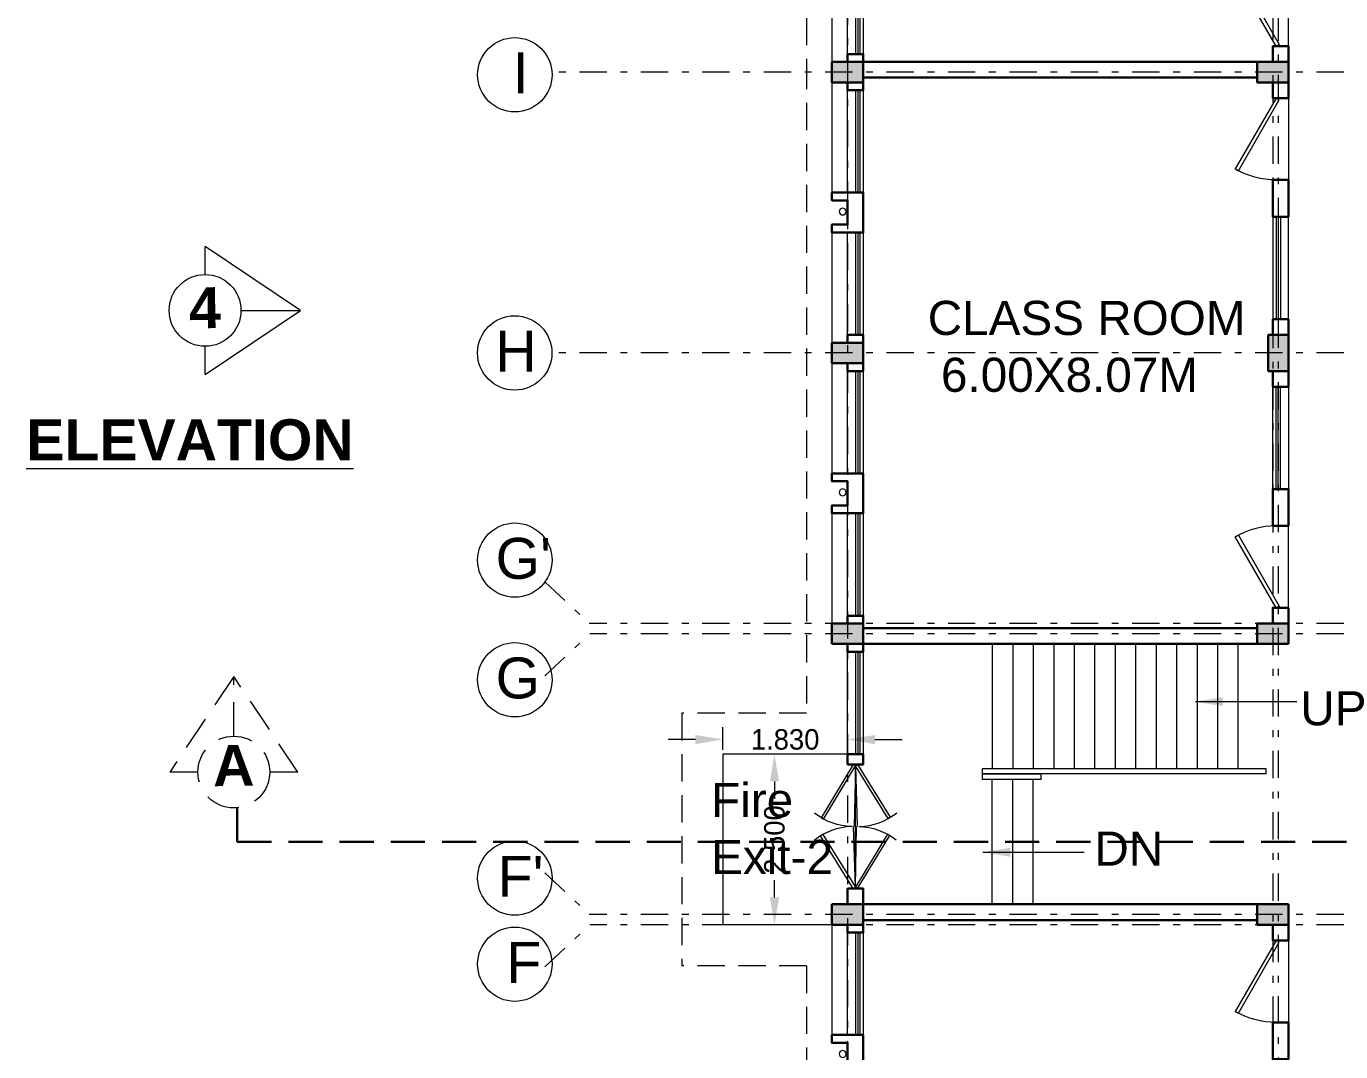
# Model space of a CAD drawing. Header units: millimetres. Extents: x 3614 to 12428, y -844 to 6844.
# Drawn here: x 5425.02 to 5444.28, y -324.74 to -309.71 of the extents above; entities that cross this region are included whole.
import ezdxf

# ---------------------------------------------------------------- set-up
doc = ezdxf.new("R2010")
doc.units = ezdxf.units.MM
doc.header["$LTSCALE"] = 40
doc.header["$MEASUREMENT"] = 0
doc.header["$PDMODE"] = 32
doc.header["$PDSIZE"] = 0.02
for name, pattern in [('CENTER2', [1.125, 0.75, -0.125, 0.125, -0.125]), ('DASHDOT', [1, 0.5, -0.25, 0, -0.25]), ('DASHED', [0.75, 0.5, -0.25]), ('DASHED2', [0.375, 0.25, -0.125])]:
    doc.linetypes.add(name, pattern=pattern)
doc.layers.get('0').update_dxf_attribs({"linetype": 'CONTINUOUS', "lineweight": 20})
doc.layers.get('Defpoints').update_dxf_attribs({"linetype": 'CONTINUOUS', "lineweight": 20})
for name, color, linetype, lineweight in [('CLL LEV.', 15, 'CONTINUOUS', 18), ('Column', 252, 'CONTINUOUS', 30), ('Column Hatch', 253, 'CONTINUOUS', 13), ('Dim', 220, 'CONTINUOUS', 15), ('Door', 54, 'CONTINUOUS', 18), ('Fixture', 44, 'CONTINUOUS', 15), ('GRID', 134, 'DASHDOT', 13), ('GRID TEXT', 134, 'CENTER2', 13), ('Hidden', 30, 'DASHED', 18), ('Railing', 23, 'CONTINUOUS', 18), ('Section', 72, 'DASHED2', 30), ('Stair', 1, 'CONTINUOUS', 15), ('TEXT', 7, 'CONTINUOUS', 20), ('Ventilator', 6, 'DASHED', 18), ('Wall', 7, 'CONTINUOUS', 30), ('Window', 150, 'CONTINUOUS', 15), ('Window-Wall', 7, 'CONTINUOUS', 18)]:
    doc.layers.add(name, color=color, linetype=linetype, lineweight=lineweight)
doc.styles.add('L120', font='simplex.shx', dxfattribs={"height": 1})
doc.styles.get("Standard").update_dxf_attribs({"font": 'txt.shx', "height": 0.03937})
doc.styles.add('Tabrej', font='GOTHIC.TTF')
doc.styles.add('Tabrej.', font='GOTHIC.TTF', dxfattribs={"height": 1})
doc.dimstyles.new('DIM', dxfattribs={"dimtxt": 0.3, "dimasz": 0.4, "dimexe": 0.18, "dimexo": 0.0625, "dimgap": 0.09, "dimtad": 0, "dimdec": 3, "dimzin": 0, "dimdsep": 46, "dimtxsty": 'Tabrej', "dimcen": 0, "dimclrd": 251, "dimclre": 256, "dimclrt": 7, "dimadec": 0, "dimazin": 0, "dimtfac": 1, "dimtdec": 3, "dimtofl": 0, "dimtmove": 0, "dimatfit": 3, "dimfxl": 0, "dimtolj": 1, "dimtzin": 0, "dimlwd": -1, "dimlwe": -1, "dimarcsym": 0})
doc.dimstyles.get("Standard").update_dxf_attribs({"dimtxt": 0.18, "dimasz": 0.18, "dimexe": 0.18, "dimexo": 0.0625, "dimgap": 0.09, "dimtad": 0, "dimtih": 1, "dimtoh": 1, "dimdec": 4, "dimzin": 0, "dimdsep": 46, "dimtxsty": 'Standard', "dimcen": 0.09, "dimadec": 0, "dimazin": 0, "dimtfac": 1, "dimtdec": 4, "dimtofl": 0, "dimtmove": 0, "dimatfit": 3, "dimfxl": 0, "dimtolj": 1, "dimtzin": 0, "dimarcsym": 0})

# ---------------------------------------------------------------- blocks, each defined once
blk = doc.blocks.new('Door - Left Hung 36 in.')
at = {"layer": 'Door'}
blk.add_line((0.75, -1.3), (35.93, -1.3), dxfattribs=at)
blk.add_lwpolyline([(0.75, -1.3), (0, 0), (31.18, 18), (31.93, 16.7)], close=True, dxfattribs=at)
blk.add_arc((0, 0), 36, 0, 37.31013, dxfattribs=at)
blk = doc.blocks.new('COLUMN 546')
at = {"layer": 'Column Hatch'}
h = blk.add_hatch(color=0, dxfattribs=at)
h.dxf.hatch_style = 1
h.paths.add_polyline_path([(0, 0), (0.3, 0), (0.3, 0.46), (0, 0.46)])
at = {"layer": 'Column'}
for p, q in [((0.3, 0.46), (0, 0.46)), ((0, 0.46), (0, 0)), ((0.3, 0), (0.3, 0.46)), ((0, 0), (0.3, 0))]:
    blk.add_line(p, q, dxfattribs=at)
blk = doc.blocks.new('VENT 2')
at = {"layer": 'Ventilator', "linetype": 'Continuous', "ltscale": 0.02}
for p, q in [((0, 0.182), (1.5, 0.182)), ((0, 0.152), (1.5, 0.152))]:
    blk.add_line(p, q, dxfattribs=at)
at = {"layer": 'Window-Wall'}
for p, q in [((0, 0.23), (1.5, 0.23)), ((0, 0), (0, 0.23)), ((1.5, 0.23), (1.5, 0)), ((0, 0.115), (1.5, 0.115)), ((1.5, 0), (0, 0))]:
    blk.add_line(p, q, dxfattribs=at)
blk = doc.blocks.new('*U18')
for p, q in [((0, 0), (0, -6)), ((40, 0), (40, -6))]:
    blk.add_line(p, q)
blk.add_lwpolyline([(0, 0), (34.64, 20), (35.52, 18.48), (0.87, -1.52)], close=True)
blk.add_arc((0, 0), 40, 0, 30)
blk = doc.blocks.new('DOOR1')
at = {"layer": 'Door'}
blk.add_line((0, 0), (1.2, 0), dxfattribs=at)
at = {"layer": 'Door', "xscale": 0.0300000000000013, "yscale": 0.0300000000000013, "zscale": 0.0300000000000013}
blk.add_blockref('*U18', (0, 0.18), dxfattribs=at)
blk = doc.blocks.new('class 1')
at = {"layer": 'Wall'}
for points in [[(0.23, -0.035), (0, -0.035), (0, -0.265), (0.23, -0.265), (0.23, -0.035)], [(0.23, -1.465), (0, -1.465), (0, -2.005), (0.23, -2.005), (0.23, -1.465)], [(0.23, -3.505), (0, -3.505), (0, -3.735), (0.23, -3.735), (0.23, -3.505)]]:
    blk.add_lwpolyline(points, dxfattribs=at)
at = {"layer": 'Wall', "rotation": 270}
for name, p in [('DOOR1', (0, -0.265)), ('VENT 2', (0, -2.005))]:
    blk.add_blockref(name, p, dxfattribs=at)
blk = doc.blocks.new('WINDOW 1')
at = {"layer": 'CLL LEV.'}
for p, q in [((-0.115, -0.23), (-0.115, -0.46)), ((1.615, -0.23), (1.615, -0.46)), ((-0.115, -0.46), (1.615, -0.46))]:
    blk.add_line(p, q, dxfattribs=at)
at = {"layer": 'Window'}
for p, q in [((0, -0.051), (1.5, -0.051)), ((0, -0.081), (1.5, -0.081))]:
    blk.add_line(p, q, dxfattribs=at)
at = {"layer": 'Window-Wall'}
for p, q in [((0, 0), (1.5, 0)), ((0, -0.23), (0, 0)), ((1.5, 0), (1.5, -0.23)), ((0, -0.115), (1.5, -0.115)), ((1.5, -0.23), (0, -0.23))]:
    blk.add_line(p, q, dxfattribs=at)
blk = doc.blocks.new('SHAFT2')
at = {"layer": 'Fixture'}
blk.add_circle((0.302, 0.307), 0.05, dxfattribs=at)
at = {"layer": 'Wall'}
blk.add_lwpolyline([(0, 0.585), (0.46, 0.585), (0.46, 0.47), (0.23, 0.47), (0.23, 0.115), (0.46, 0.115), (0.46, 0), (0, 0), (0, 0.585)], dxfattribs=at)
blk = doc.blocks.new('COLM 530')
at = {"layer": 'Column Hatch'}
h = blk.add_hatch(color=0, dxfattribs=at)
h.dxf.hatch_style = 1
h.paths.add_polyline_path([(5443.518, -633.795), (5443.218, -633.795), (5443.218, -634.325), (5443.518, -634.325)])
at = {"layer": 'Column'}
for p, q in [((5443.518, -633.795), (5443.218, -633.795)), ((5443.218, -633.795), (5443.218, -634.325)), ((5443.518, -634.325), (5443.518, -633.795)), ((5443.218, -634.325), (5443.518, -634.325))]:
    blk.add_line(p, q, dxfattribs=at)
blk = doc.blocks.new('GRID TY6')
at = {"layer": 'GRID', "lineweight": 18, "ltscale": 0.02}
for p, q in [((5437.0578, -290.0307), (5437.0578, -340.9309)), ((5443.2878, -290.2754), (5443.2878, -340.9309)), ((5443.3678, -290.2724), (5443.3678, -340.9309)), ((5508.2295, -308.2306), (5432.7255, -308.2306)), ((5508.2295, -312.3456), (5432.7255, -312.3456)), ((5432.624, -315.7013), (5433.2737, -316.3106)), ((5508.2295, -316.3106), (5433.2737, -316.3106)), ((5432.624, -317.0784), (5433.2827, -316.4606)), ((5508.2295, -316.4606), (5433.2827, -316.4606)), ((5432.624, -319.9663), (5433.2737, -320.5756)), ((5508.2295, -320.5756), (5433.2737, -320.5756)), ((5432.624, -321.3434), (5433.2827, -320.7256)), ((5508.2295, -320.7256), (5433.2827, -320.7256))]:
    blk.add_line(p, q, dxfattribs=at)
at = {"layer": 'GRID TEXT', "linetype": 'ByBlock', "lineweight": 20, "ltscale": 0.05}
for centre in [(5432.1826, -308.2692), (5432.1807, -312.3456), (5432.1826, -315.3821), (5432.1826, -317.1347), (5432.1826, -320.0414), (5432.1826, -321.3027)]:
    blk.add_circle(centre, 0.5447, dxfattribs=at)
at = {"layer": 'GRID TEXT', "lineweight": 18, "ltscale": 0.05, "char_height": 0.6, "attachment_point": 1, "style": 'Tabrej.'}
for s, insert in [('{\\fArial|b0|i0|c0|p34;I}', (5432.1532, -307.94)), ('{\\fArial|b0|i0|c0|p34;H}', (5431.8987, -312.0195)), ("{\\fArial|b0|i0|c0|p34;G'}", (5431.9006, -315.0559)), ('{\\fArial|b0|i0|c0|p34;G}', (5431.9006, -316.8085)), ("{\\fArial|b0|i0|c0|p34;F'}", (5431.9315, -319.7153)), ('{\\fArial|b0|i0|c0|p34;F}', (5432.0572, -320.9765))]:
    blk.add_mtext_dynamic_manual_height_columns(s, width=2.477927, gutter_width=5, heights=[0], dxfattribs=dict(at, insert=insert))
blk = doc.blocks.new('drt')
at = {"layer": 'TEXT', "ltscale": 0.05}
for p, q in [((7.106, 2.255), (7.106, 2.667)), ((8.505, 1.729), (7.106, 2.667)), ((7.106, 0.79), (8.505, 1.729)), ((7.632, 1.729), (8.505, 1.729)), ((7.106, 0.79), (7.106, 1.203))]:
    blk.add_line(p, q, dxfattribs=at)
blk.add_circle((7.106, 1.729), 0.526, dxfattribs=at)
at = {"layer": 'TEXT', "insert": (6.865, 2.063), "char_height": 0.6, "attachment_point": 1, "rotation": 1.0017, "style": 'Tabrej.'}
blk.add_mtext_dynamic_manual_height_columns('{\\fArial|b1|i0|c0|p34;4}', width=20.54056, gutter_width=5, heights=[0], dxfattribs=at)
at = {"layer": 'TEXT', "insert": (4.487, 0.133), "char_height": 0.6, "attachment_point": 1, "style": 'Tabrej.'}
blk.add_mtext_dynamic_manual_height_columns('{\\fArial|b1|i0|c0|p34;\\LELEVATION }', width=20.54056, gutter_width=5, heights=[0], dxfattribs=at)
blk = doc.blocks.new('BDHVBFH')
at = {"layer": 'Section', "color": 7, "linetype": 'ByBlock', "lineweight": 20, "ltscale": 0.05}
for p, q in [((5432.399, -574.787), (5431.461, -576.186)), ((5432.399, -575.66), (5432.399, -574.787)), ((5433.338, -576.186), (5432.399, -574.787)), ((5431.873, -576.186), (5431.461, -576.186)), ((5433.338, -576.186), (5432.925, -576.186))]:
    blk.add_line(p, q, dxfattribs=at)
blk.add_circle((5432.399, -576.186), 0.526, dxfattribs=at)
blk = doc.blocks.new('SEC AA')
at = {"layer": 'Section', "ltscale": 0.05}
for q in [(5428.116, -321.164), (5509.295, -321.664)]:
    blk.add_line((5428.116, -321.664), q, dxfattribs=at)
at = {"layer": 'Section'}
blk.add_blockref('BDHVBFH', (-4.334, 255.545), dxfattribs=at)
at = {"layer": 'Section', "insert": (5427.753, -320.249), "char_height": 0.6, "attachment_point": 1, "rotation": 1.0017, "style": 'Tabrej'}
blk.add_mtext_dynamic_manual_height_columns('{\\fArial|b1|i0|c0|p34;A}', width=20.54056, gutter_width=5, heights=[0], dxfattribs=at)
blk = doc.blocks.new('*D479')
at = {"layer": 'Defpoints', "color": 0, "ltscale": 0.05, "transparency": 16777216}
for p in [(5436.143, -320.379), (5435.987, -322.879), (5436.143, -322.879)]:
    blk.add_point(p, dxfattribs=at)
at = {"layer": 'Dim', "ltscale": 0.05, "transparency": 16777216}
for p, q in [((5436.08, -320.379), (5435.807, -320.379)), ((5436.08, -322.879), (5435.807, -322.879))]:
    blk.add_line(p, q, dxfattribs=at)
at = {"layer": 'Dim', "color": 251, "ltscale": 0.05, "transparency": 16777216}
for p, q in [((5435.987, -320.779), (5435.987, -321.031)), ((5435.987, -322.479), (5435.987, -322.227))]:
    blk.add_line(p, q, dxfattribs=at)
for points in [[(5435.92, -320.779), (5436.054, -320.779), (5435.987, -320.379)], [(5435.92, -322.479), (5436.054, -322.479), (5435.987, -322.879)]]:
    blk.add_solid(points, dxfattribs=at)
at = {"layer": 'Dim', "color": 7, "ltscale": 0.05, "transparency": 16777216, "insert": (5435.987, -321.629), "char_height": 0.3, "attachment_point": 5, "rotation": 90, "style": 'Tabrej'}
blk.add_mtext('\\A1;2.500', dxfattribs=at)
blk = doc.blocks.new('*D480')
at = {"layer": 'Defpoints', "color": 0, "ltscale": 0.05, "transparency": 16777216}
for p in [(5437.058, -320.164), (5435.228, -320.379), (5437.058, -320.379)]:
    blk.add_point(p, dxfattribs=at)
at = {"layer": 'Dim', "ltscale": 0.05, "transparency": 16777216}
for p, q in [((5435.228, -320.317), (5435.228, -319.984)), ((5437.058, -320.317), (5437.058, -319.984))]:
    blk.add_line(p, q, dxfattribs=at)
at = {"layer": 'Dim', "color": 251, "ltscale": 0.05, "transparency": 16777216}
for p, q in [((5434.828, -320.164), (5434.428, -320.164)), ((5437.458, -320.164), (5437.858, -320.164))]:
    blk.add_line(p, q, dxfattribs=at)
for points in [[(5434.828, -320.097), (5434.828, -320.231), (5435.228, -320.164)], [(5437.458, -320.097), (5437.458, -320.231), (5437.058, -320.164)]]:
    blk.add_solid(points, dxfattribs=at)
at = {"layer": 'Dim', "color": 7, "ltscale": 0.05, "transparency": 16777216, "insert": (5436.143, -320.164), "char_height": 0.3, "attachment_point": 5, "style": 'Tabrej'}
blk.add_mtext('\\A1;1.830', dxfattribs=at)
blk = doc.blocks.new('NEW BILDING')
at = {"layer": 'Door'}
blk.add_line((5437.1728, -294.1211), (5437.1728, -292.3011), dxfattribs=at)
at = {"layer": 'Hidden', "ltscale": 0.02}
for p, q in [((5436.4578, -269.9611), (5436.4578, -282.3061)), ((5436.4578, -282.0061), (5436.4578, -291.5511)), ((5436.4578, -291.5511), (5434.6278, -291.5511)), ((5434.6278, -291.5511), (5434.6278, -295.2511)), ((5436.4578, -295.2511), (5434.6278, -295.2511)), ((5436.4578, -295.2511), (5436.4578, -310.8111))]:
    blk.add_line(p, q, dxfattribs=at)
at = {"layer": 'Railing', "linetype": 'ByBlock', "ltscale": 0.05}
for p, q in [((5443.1928, -292.3661), (5439.0278, -292.3661)), ((5439.0278, -292.3661), (5439.0278, -292.4411)), ((5443.1928, -292.4411), (5439.0278, -292.4411)), ((5439.8928, -292.4461), (5439.0278, -292.4461)), ((5439.0278, -292.4461), (5439.0278, -292.5211)), ((5439.8928, -292.5211), (5439.0278, -292.5211)), ((5439.8928, -292.5211), (5439.8928, -292.4461)), ((5443.1928, -292.4411), (5443.1928, -292.3661))]:
    blk.add_line(p, q, dxfattribs=at)
at = {"layer": 'Stair', "ltscale": 0.05}
for p, q in [((5439.1778, -290.5361), (5439.1778, -292.3661)), ((5439.4778, -290.5361), (5439.4778, -292.3661)), ((5439.7778, -290.5361), (5439.7778, -292.3661)), ((5440.0778, -290.5361), (5440.0778, -292.3661)), ((5440.3778, -290.5361), (5440.3778, -292.3661)), ((5440.6778, -290.5361), (5440.6778, -292.3661)), ((5440.9778, -290.5361), (5440.9778, -292.3661)), ((5441.2778, -290.5361), (5441.2778, -292.3661)), ((5441.5778, -290.5361), (5441.5778, -292.3661)), ((5441.8778, -290.5361), (5441.8778, -292.3661)), ((5442.1778, -290.5361), (5442.1778, -292.3661)), ((5442.4778, -290.5361), (5442.4778, -292.3661)), ((5442.7778, -290.5361), (5442.7778, -292.3661)), ((5437.0578, -292.1511), (5435.2278, -292.1511)), ((5435.2278, -292.1511), (5435.2278, -294.6511)), ((5439.1778, -294.3511), (5439.1778, -292.5211)), ((5439.4778, -294.3511), (5439.4778, -292.5211)), ((5439.7778, -294.3511), (5439.7778, -292.5211)), ((5436.8278, -294.6511), (5435.2278, -294.6511))]:
    blk.add_line(p, q, dxfattribs=at)
at = {"layer": 'Wall'}
for p, q in [((5443.0578, -282.0061), (5437.2878, -282.0061)), ((5443.0578, -282.2361), (5437.2878, -282.2361)), ((5443.0578, -290.3061), (5437.2878, -290.3061)), ((5443.0578, -290.5361), (5437.2878, -290.5361)), ((5443.0578, -294.3511), (5437.2878, -294.3511)), ((5443.0578, -294.5811), (5437.2878, -294.5811))]:
    blk.add_line(p, q, dxfattribs=at)
for points in [[(5437.0578, -282.0061), (5437.0578, -281.8911), (5437.2878, -281.8911), (5437.2878, -282.0061), (5437.0578, -282.0061)], [(5443.2878, -282.0061), (5443.5178, -282.0061), (5443.5178, -281.7761), (5443.2878, -281.7761), (5443.2878, -282.0061)], [(5437.0578, -282.3061), (5437.0578, -282.4211), (5437.2878, -282.4211), (5437.2878, -282.3061), (5437.0578, -282.3061)], [(5437.0578, -282.4211), (5437.0578, -282.3061), (5437.2878, -282.3061), (5437.2878, -282.4211), (5437.0578, -282.4211)], [(5437.0578, -286.1211), (5437.0578, -286.0061), (5437.2878, -286.0061), (5437.2878, -286.1211), (5437.0578, -286.1211)], [(5437.0578, -286.4211), (5437.0578, -286.5361), (5437.2878, -286.5361), (5437.2878, -286.4211), (5437.0578, -286.4211)], [(5437.0578, -286.5361), (5437.0578, -286.4211), (5437.2878, -286.4211), (5437.2878, -286.5361), (5437.0578, -286.5361)], [(5437.0578, -290.2361), (5437.0578, -290.1211), (5437.2878, -290.1211), (5437.2878, -290.2361), (5437.0578, -290.2361)], [(5437.0578, -290.6511), (5437.0578, -290.5361), (5437.2878, -290.5361), (5437.2878, -290.6511), (5437.0578, -290.6511)], [(5437.0578, -292.3011), (5437.0578, -292.1511), (5437.2878, -292.1511), (5437.2878, -292.3011), (5437.0578, -292.3011)], [(5437.0578, -294.3511), (5437.0578, -294.1211), (5437.2878, -294.1211), (5437.2878, -294.3511), (5437.0578, -294.3511)], [(5437.0578, -294.6511), (5437.0578, -294.7661), (5437.2878, -294.7661), (5437.2878, -294.6511), (5437.0578, -294.6511)], [(5437.0578, -294.7661), (5437.0578, -294.6511), (5437.2878, -294.6511), (5437.2878, -294.7661), (5437.0578, -294.7661)]]:
    blk.add_lwpolyline(points, dxfattribs=at)
at = {"layer": 'Window'}
for p, q in [((5437.2068, -290.6511), (5437.2068, -292.1511)), ((5437.2368, -290.6511), (5437.2368, -292.1511))]:
    blk.add_line(p, q, dxfattribs=at)
at = {"layer": 'Window-Wall'}
for p, q in [((5437.0578, -292.1511), (5437.0578, -290.6511)), ((5437.1728, -290.6511), (5437.1728, -292.1511)), ((5437.2878, -290.6511), (5437.2878, -292.1511)), ((5437.2878, -292.1511), (5437.0578, -292.1511))]:
    blk.add_line(p, q, dxfattribs=at)
at = {"color": 7, "extrusion": (0, 0, -1), "xscale": -1, "zscale": -1, "rotation": 270}
for p in [(-5437.2878, -282.3061), (-5443.5178, -282.3061), (-5437.2878, -286.4211), (-5437.2878, -290.5361), (-5443.5178, -290.5361), (-5437.2878, -294.6511), (-5443.5178, -294.6511)]:
    blk.add_blockref('COLUMN 546', p, dxfattribs=at)
at = {"linetype": 'ByBlock', "xscale": -1}
for p in [(5443.5178, -282.2711), (5443.5178, -294.6161)]:
    blk.add_blockref('class 1', p, dxfattribs=at)
at = {"linetype": 'ByBlock', "extrusion": (0, 0, -1), "zscale": -1}
for p in [(-5437.2878, -284.5061), (-5437.2878, -288.6211), (-5437.2878, -296.8511)]:
    blk.add_blockref('SHAFT2', p, dxfattribs=at)
blk.add_blockref('COLM 530', (0, 347.7887))
at = {"linetype": 'ByBlock', "rotation": 180}
blk.add_blockref('class 1', (5443.5178, -290.2711), dxfattribs=at)
at = {"layer": 'CLL LEV.', "rotation": 270}
for p in [(5437.2878, -280.3911), (5437.2878, -282.4211), (5437.2878, -284.5061), (5437.2878, -286.5361), (5437.2878, -288.6211), (5437.2878, -294.7661)]:
    blk.add_blockref('WINDOW 1', p, dxfattribs=at)
at = {"layer": 'Door', "xscale": -0.0252777777711346, "yscale": 0.0252777777711346, "zscale": 0.0252777777711346}
for p, rotation in [((5437.1403, -292.3017), 88.93562188221635), ((5437.2052, -294.121), 268.9356218814513)]:
    blk.add_blockref('Door - Left Hung 36 in.', p, dxfattribs=dict(at, rotation=rotation))
at = {"layer": 'Door', "extrusion": (0, 0, -1), "xscale": -0.0252777777711346, "yscale": 0.0252777777711346, "zscale": -0.0252777777711346}
for p, rotation in [((-5437.2051, -292.3014), 88.32804135717734), ((-5437.1405, -294.1213), 268.3280413579426)]:
    blk.add_blockref('Door - Left Hung 36 in.', p, dxfattribs=dict(at, rotation=rotation))
at = {"layer": 'Wall', "rotation": 89.99999999999999}
blk.add_blockref('DOOR1', (5443.5178, -281.7761), dxfattribs=at)
at = {"layer": 'TEXT', "char_height": 0.5, "attachment_point": 1, "style": 'Tabrej.'}
for s, width, insert in [('{\\fArial|b0|i0|c0|p34;CLASS ROOM\\P 6.00X8.07M}', 19.989683, (5438.2318, -285.5075)), ('{\\fArial|b0|i0|c0|p34;UP}', 1.50962, (5443.6915, -291.2276)), ('{\\fArial|b0|i0|c0|p34;Fire \\PExit-2 }', 1.50962, (5435.0584, -292.5736)), ('{\\fArial|b0|i0|c0|p34;DN}', 1.50962, (5440.6746, -293.2843))]:
    blk.add_mtext_dynamic_manual_height_columns(s, width=width, gutter_width=5, heights=[0], dxfattribs=dict(at, insert=insert))
at = {"layer": 'TEXT'}
for points in [[(5442.1551, -291.3811), (5443.6395, -291.3811)], [(5439.0403, -293.5887), (5440.5247, -293.5887)]]:
    blk.add_leader(points, dimstyle='Standard', override={"dimscale": 40, "dimasz": 0.01, "dimgap": 0.09, "dimtad": 0, "dimpost": "'", "dimtxsty": 'L120', "dimarcsym": 1}, dxfattribs=at)

msp = doc.modelspace()

# ---------------------------------------------------------------- block references
msp.add_blockref('GRID TY6', (0, -2.1535))
at = {"layer": 'Section'}
msp.add_blockref('SEC AA', (0, 0), dxfattribs=at)
at = {"layer": 'Wall'}
msp.add_blockref('drt', (5420.538, -315.6044), dxfattribs=at)
at = {"layer": 'Window-Wall'}
msp.add_blockref('NEW BILDING', (0, -28.228), dxfattribs=at)

# ---------------------------------------------------------------- dimensions: what is measured, and where the dimension line sits
at = {"layer": 'Dim', "ltscale": 0.05}
dim = msp.add_linear_dim(base=(5437.0578, -320.1641), p1=(5435.2278, -320.3791), p2=(5437.0578, -320.3791), dimstyle='DIM', dxfattribs=at)
dim.commit()
dim.dimension.update_dxf_attribs({"geometry": '*D480', "text_midpoint": (5436.1428, -320.1641)})
dim = msp.add_linear_dim(base=(5435.987, -322.8791), p1=(5436.1428, -320.3791), p2=(5436.1428, -322.8791), angle=90, dimstyle='DIM', dxfattribs=at)
dim.commit()
dim.dimension.update_dxf_attribs({"geometry": '*D479', "text_midpoint": (5435.987, -321.6291)})

doc.saveas('drawing.dxf')
